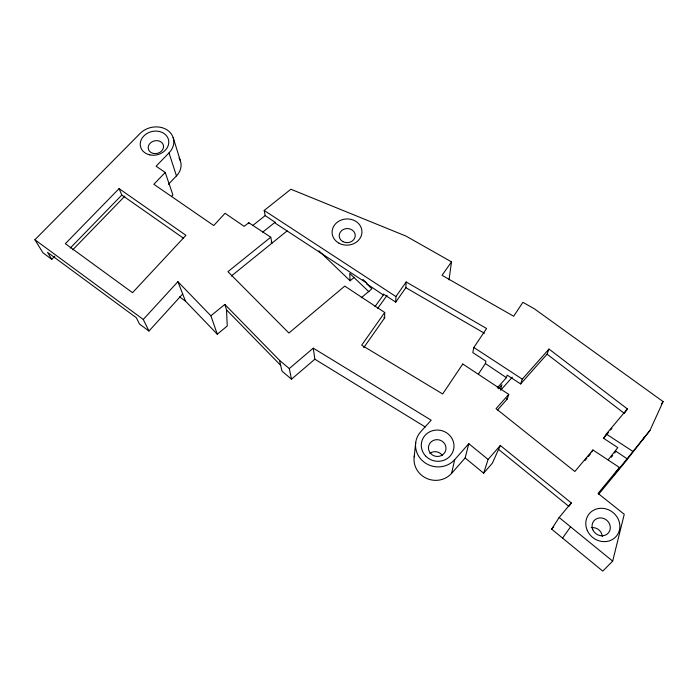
<?xml version="1.0" encoding="UTF-8"?>
<svg xmlns="http://www.w3.org/2000/svg" width="698" height="698" viewBox="0 0 698 698"><rect width="100%" height="100%" fill="white"/><g stroke="black" fill="none" stroke-linecap="round" stroke-linejoin="round"><path stroke-width="1.05" d="M374.948 306.666L383.35 294.984L383.35 293.998L395.731 302.112L405.87 287.681L406.175 281.983L486.585 328.496L473.855 347.491L472.782 352.586L485.939 361.206L485.372 363.536L478.592 373.788M363.719 347.683L384.65 317.887L384.711 312.477L344.76 286.093L288.911 333.033L227.932 271.679L270.745 237.215L248.776 222.714L244.187 226.361L225.044 213.283L213.728 225.541L153.839 184.281L165.234 172.45L156.099 166.211L169.003 152.897A19.5 16.133 -13.9 0 0 167.363 130.107A19.5 16.133 -13.9 0 0 140.158 133.405L34.9 239.746L42.927 252.789L51.774 259.316L54.793 256.218M395.731 302.112L395.914 296.554L406.175 281.983M414.193 456.876L415.694 442.576M449.032 279.881L451.501 261.863L406.044 236.116L290.892 189.237L264.184 210.464L265.196 215.603L275.091 222.252L275.256 223.177L366.782 283.144L366.782 283.859L371.877 288.806L361.259 297.793M462.643 364.644L462.765 364.016L508.746 394.379L507.245 399.038L497.482 410.049M414.568 454.852A21.306 20.338 15.7 0 0 425.815 478.008A21.306 20.338 15.7 0 0 451.597 473.357L454.695 459.642L468.803 443.684L488.103 459.45L483.644 473.183L465.147 457.967L468.803 443.684M488.103 459.45L500.309 445.49L571.287 502.9L559.159 517.497L551.647 529.136L602.767 571.104L612.661 561.113L624.256 514.295L598.073 493.434L619.449 467.486L592.916 449.966L574.855 471.499L496.06 408.662L508.746 394.379M500.405 389.859L501.923 384.79L498.346 388.786M497.255 387.896L506.408 377.67L507.176 375.123L520.638 383.944L547.049 354.174L548.994 349.061L627.354 408.915L625.024 412.553M520.638 383.944L522.287 379.136L548.994 349.061M483.644 473.183L492.369 463.167L500.309 445.49M598.692 494.228L624.937 462.346L649.943 430.465L663.1 401.594L534.302 308.769L522.898 302.313L513.658 316.246L442.043 275.326L451.501 261.863M642.998 439.853L644.114 437.123M591.642 452.034L592.916 449.966M608.185 459.816L617.817 447.61L603.613 438.3L606.283 434.034L627.354 408.915M569.533 505.57L571.287 502.9M462.765 364.016L442.68 393.977L361.686 345.187L384.711 312.477M614.694 453.011L615.898 451.248M562.562 538.114L570.571 526.824L559.159 517.497M377.609 308.499L387.085 295.315M661.346 404.029L663.1 401.594M619.449 467.486L614.188 474.692L649.943 430.465M551.647 529.136L553.732 526.632M611.317 457.234L612.704 455.567M584.889 460.636L586.948 458.176M588.327 456.536L590.386 454.075M603.613 438.3L608.473 432.507M610.558 430.02L611.945 428.363M451.597 473.357L465.147 457.967M500.815 390.069L512.315 377.19M51.774 259.316L47.551 252.344L136.337 317.747L139.521 324.064L148.962 331.035L182.667 293.998M148.962 331.035L143.273 319.457L177.894 281.678L210.892 315.801L217.287 334.202L227.234 326.018L226.545 309.921L224.835 304.441L210.892 315.801M171.42 196.487L172.895 194.934L165.234 172.45M168.436 184.281L176.463 175.905A18.802 15.722 -14.2 0 0 179.028 158.001M70.228 248.104L121.81 195.047L119.079 188.626L65.342 243.689L132.533 292.689L185.93 235.305L119.079 188.626M72.705 249.884L124.872 196.138M291.502 379.189L314.85 359.2L313.254 348.154L289.295 368.561L291.502 379.189L281.992 371.17L279.558 360.377L224.835 304.441M318.846 250.826L350.117 280.779L354.235 277.324M231.274 276.076L287.114 230.907M262.701 232.146L275.091 222.252M252.798 225.437L265.196 215.603M405.87 287.681L484.429 333.251M313.254 348.154L431.172 420.196L420.772 431.687A22.196 21.08 14.3 0 0 423.442 461.631A22.196 21.08 14.3 0 0 454.695 459.642M314.85 359.2L425.274 426.967M264.184 210.464L395.914 296.554M473.855 347.491L522.287 379.136M606.283 434.034L632.754 451.327M271.173 242.773L271.923 243.262L270.745 237.215M383.865 317.363L384.65 317.887M506.399 398.479L507.245 399.038M366.782 283.859L383.35 294.984M485.372 363.536L506.408 377.67M615.514 450.987L627.232 458.856M121.81 195.047L183.583 238.28M179.526 296.851L185.432 301.108L217.287 334.202M34.9 239.746L143.273 319.457M547.049 354.174L624.44 413.46M498.869 449.652L568.949 506.46M570.571 526.824L612.661 561.113M279.558 360.377L289.295 368.561M362.864 279.409L366.782 283.144M369.024 291.86L349.715 273.415L350.117 280.779M226.545 309.921L280.683 365.351M177.894 281.678L185.432 301.108M169.003 152.897L176.463 175.905M173.13 137.471L180.398 160.872M248.776 222.714L248.994 223.657M429.846 453.386A8.524 8.132 15.7 0 1 442.27 455.393M591.285 527.688A9.126 8.376 39.4 0 1 602.278 536.587M149.887 154.904A14.414 11.927 -13.9 0 0 168.523 139.801A14.414 11.927 -13.9 0 0 145.114 134.81A14.414 11.927 -13.9 0 0 149.887 154.904M587.236 530.332A17.598 16.08 38.1 0 0 616.578 535.942A17.598 16.08 38.1 0 0 604.66 508.598A17.598 16.08 38.1 0 0 587.236 530.332M339.001 243.209A14.937 13.105 -3.2 0 0 361.939 232.434A14.937 13.105 -3.2 0 0 340.127 220.507A14.937 13.105 -3.2 0 0 339.001 243.209M153.377 153.447A7.757 6.422 -14 0 0 163.419 145.324A7.757 6.422 -14 0 0 150.838 142.61A7.757 6.422 -14 0 0 153.377 153.447M430.675 453.517A8.812 8.385 14.5 0 0 445.568 450.882A8.812 8.385 14.5 0 0 435.421 439.792A8.812 8.385 14.5 0 0 430.675 453.517M592.811 529.721A9.458 8.646 38.3 0 0 608.569 532.766A9.458 8.646 38.3 0 0 602.2 518.064A9.458 8.646 38.3 0 0 592.811 529.721M342.893 241.613A8.027 7.059 -3.2 0 0 355.238 235.837A8.027 7.059 -3.2 0 0 343.529 229.389A8.027 7.059 -3.2 0 0 342.893 241.613M425.483 455.846A16.412 15.583 14.3 0 0 453.194 450.882A16.412 15.583 14.3 0 0 434.243 430.308A16.412 15.583 14.3 0 0 425.483 455.846"/></g></svg>
